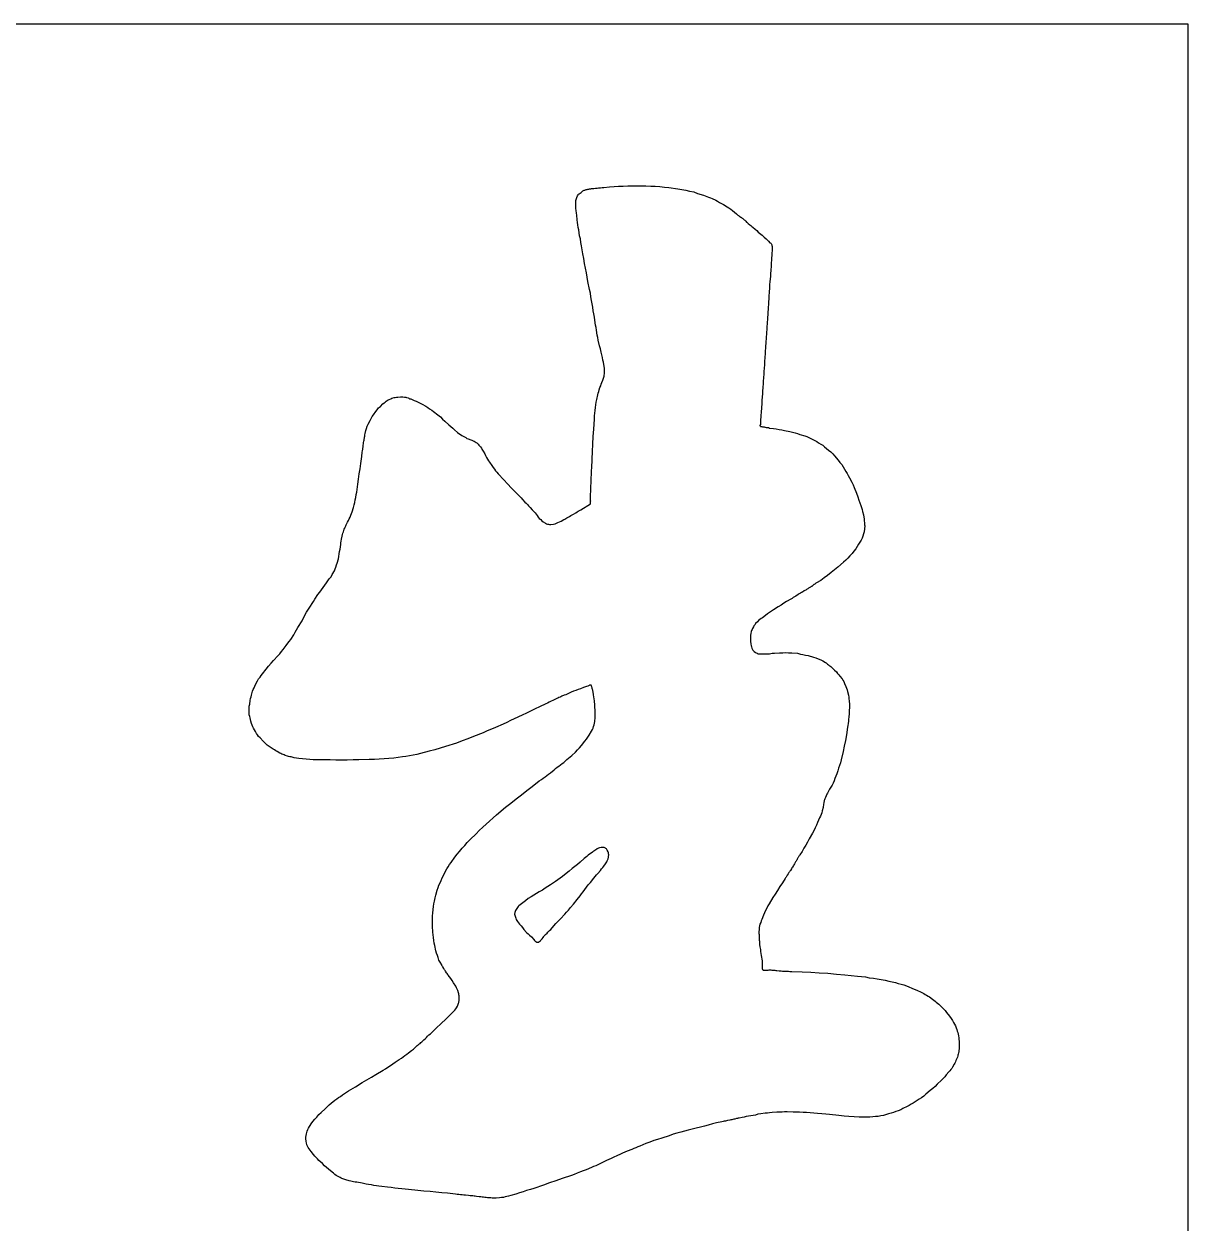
# Model space of a CAD drawing. Extents: x 0 to 5.1, y 0 to 11.
# Drawn here: x 2.559 to 5.118, y 8.387 to 11.024 of the extents above; entities that cross this region are included whole.
import ezdxf

# ---------------------------------------------------------------- set-up
doc = ezdxf.new("R2010")
doc.units = 0
doc.header["$MEASUREMENT"] = 0
doc.layers.get('0').update_dxf_attribs({"linetype": 'CONTINUOUS'})

msp = doc.modelspace()

# ---------------------------------------------------------------- linework, layer by layer
at = {"color": 88, "linetype": 'CONTINUOUS'}
for p, q in [((3.804166, 9.975816), (3.804166, 9.975058)), ((3.78294, 9.956101), (3.78294, 9.955343)), ((3.575232, 8.444885), (3.575232, 8.444127))]:
    msp.add_line(p, q, dxfattribs=at)
at = {"color": 7, "linetype": 'CONTINUOUS'}
msp.add_lwpolyline([(0, 0), (5.11811, 0), (5.11811, 11.023622), (0, 11.023622)], close=True, dxfattribs=at)
at = {"color": 88, "linetype": 'CONTINUOUS'}
for points in [[(3.804166, 9.975816), (3.804166, 9.978091), (3.804166, 9.980366), (3.804166, 9.98264), (3.804166, 9.984915), (3.804166, 9.986432), (3.804166, 9.99174), (3.804924, 9.994773), (3.804924, 9.997806), (3.804924, 10.000839), (3.804924, 10.003872), (3.804924, 10.006905), (3.804924, 10.009938), (3.805682, 10.012971), (3.805682, 10.019795), (3.805682, 10.023587), (3.805682, 10.028136), (3.80644, 10.031927), (3.80644, 10.035719), (3.80644, 10.03951), (3.80644, 10.043301), (3.807198, 10.047851), (3.807956, 10.067566), (3.808714, 10.084248), (3.809472, 10.100171), (3.81023, 10.116853), (3.811746, 10.133535), (3.813262, 10.155524), (3.813262, 10.162348), (3.81402, 10.168415), (3.814779, 10.174481), (3.815537, 10.180547), (3.816295, 10.186613), (3.817053, 10.192679), (3.818569, 10.198745), (3.820843, 10.208602), (3.821601, 10.212394), (3.823117, 10.216185), (3.823875, 10.219976), (3.825391, 10.224526), (3.826907, 10.228317), (3.827666, 10.232109), (3.829182, 10.2359), (3.831456, 10.241208), (3.832214, 10.243483), (3.832972, 10.244999), (3.83373, 10.247274), (3.834488, 10.249549), (3.834488, 10.251065), (3.835246, 10.255615), (3.835246, 10.258648), (3.835246, 10.261681), (3.835246, 10.263956), (3.835246, 10.266989), (3.83373, 10.27533), (3.832972, 10.280637), (3.831456, 10.285187), (3.830698, 10.290495), (3.827666, 10.302627), (3.826149, 10.309451), (3.824633, 10.316276), (3.821601, 10.329166), (3.820843, 10.334474), (3.819327, 10.339782), (3.817811, 10.351156), (3.817053, 10.356464), (3.815537, 10.361771), (3.814779, 10.367079), (3.813262, 10.379211), (3.811746, 10.386794), (3.81023, 10.393618), (3.809472, 10.401201), (3.80644, 10.416366), (3.804924, 10.423949), (3.804166, 10.43229), (3.80265, 10.439872), (3.798859, 10.458071), (3.797343, 10.46717), (3.795827, 10.477027), (3.791279, 10.4975), (3.789763, 10.508116), (3.787488, 10.518732), (3.784456, 10.536172), (3.78294, 10.543754), (3.782182, 10.551337), (3.780666, 10.558161), (3.77915, 10.571052), (3.777634, 10.57636), (3.776876, 10.582426), (3.776118, 10.587733), (3.77536, 10.593041), (3.774601, 10.603657), (3.773843, 10.608207), (3.773085, 10.613514), (3.772327, 10.618064), (3.772327, 10.623372), (3.772327, 10.630954), (3.772327, 10.633229), (3.772327, 10.635504), (3.773085, 10.637779), (3.773843, 10.640054), (3.774601, 10.642328), (3.776118, 10.64612), (3.777634, 10.648394), (3.778392, 10.649911), (3.779908, 10.650669), (3.781424, 10.652186), (3.783698, 10.653702), (3.78673, 10.655977), (3.787488, 10.656735), (3.789005, 10.657494), (3.790521, 10.658252), (3.792037, 10.658252), (3.795069, 10.659768), (3.797343, 10.659768), (3.798859, 10.660527), (3.801133, 10.660527), (3.80265, 10.661285), (3.804924, 10.661285), (3.80644, 10.662043), (3.811746, 10.662043), (3.815537, 10.662801), (3.819327, 10.662801), (3.822359, 10.66356), (3.826149, 10.66356), (3.82994, 10.664318), (3.83373, 10.664318), (3.846617, 10.665834), (3.856472, 10.666593), (3.866326, 10.667351), (3.876181, 10.667351), (3.886794, 10.668109), (3.896649, 10.668109), (3.906504, 10.668109), (3.926213, 10.668109), (3.936826, 10.667351), (3.946681, 10.667351), (3.957293, 10.666593), (3.967148, 10.665076), (3.977003, 10.664318), (3.996712, 10.661285), (4.005051, 10.659768), (4.014148, 10.658252), (4.022486, 10.655977), (4.031583, 10.654461), (4.039922, 10.651427), (4.052809, 10.647636), (4.056599, 10.64612), (4.060389, 10.644603), (4.06418, 10.643087), (4.06797, 10.64157), (4.07176, 10.640054), (4.080099, 10.636262), (4.083889, 10.633987), (4.088437, 10.631713), (4.092228, 10.629438), (4.096776, 10.627163), (4.105115, 10.621855), (4.108905, 10.61958), (4.112695, 10.616547), (4.116485, 10.613514), (4.121034, 10.610481), (4.125582, 10.60669), (4.12634, 10.605932), (4.127098, 10.605173), (4.127856, 10.604415), (4.128614, 10.603657), (4.130131, 10.602899), (4.130889, 10.60214), (4.131647, 10.601382), (4.132405, 10.601382), (4.133163, 10.600624), (4.134679, 10.599107), (4.135437, 10.598349), (4.136195, 10.598349), (4.137711, 10.596833), (4.139227, 10.596074), (4.139985, 10.595316), (4.140743, 10.594558), (4.141501, 10.5938), (4.142259, 10.593041), (4.143776, 10.592283), (4.144534, 10.591525), (4.145292, 10.590767), (4.14605, 10.590008), (4.147566, 10.588492), (4.149082, 10.587733), (4.150598, 10.586217), (4.151356, 10.585459), (4.155146, 10.582426), (4.156663, 10.580909), (4.158937, 10.578634), (4.161211, 10.577118), (4.166517, 10.572568), (4.170308, 10.569535), (4.17334, 10.566502), (4.178646, 10.561953), (4.181678, 10.559678), (4.183953, 10.557403), (4.186227, 10.555128), (4.190775, 10.551337), (4.192291, 10.54982), (4.194565, 10.547546), (4.196082, 10.546029), (4.199114, 10.542996), (4.20063, 10.542238), (4.201388, 10.541479), (4.202146, 10.539963), (4.202904, 10.538446), (4.202904, 10.53693), (4.202904, 10.536172), (4.203662, 10.535413), (4.203662, 10.531622), (4.203662, 10.530106), (4.203662, 10.527831), (4.203662, 10.525556), (4.202904, 10.520248), (4.202904, 10.517215), (4.202904, 10.514182), (4.202146, 10.510391), (4.202146, 10.503566), (4.201388, 10.499775), (4.201388, 10.495984), (4.201388, 10.492192), (4.20063, 10.481577), (4.199872, 10.475511), (4.199872, 10.469445), (4.199114, 10.457312), (4.198356, 10.451246), (4.198356, 10.44518), (4.197598, 10.433048), (4.19684, 10.426982), (4.19684, 10.421674), (4.196082, 10.411058), (4.196082, 10.406509), (4.195323, 10.401959), (4.195323, 10.39741), (4.194565, 10.389827), (4.194565, 10.386794), (4.194565, 10.383761), (4.193807, 10.37997), (4.193807, 10.373145), (4.193049, 10.370112), (4.193049, 10.366321), (4.192291, 10.357222), (4.192291, 10.351914), (4.191533, 10.346606), (4.191533, 10.341298), (4.190775, 10.336749), (4.190775, 10.331441), (4.190017, 10.326133), (4.190017, 10.321584), (4.189259, 10.316276), (4.189259, 10.310968), (4.188501, 10.30566), (4.188501, 10.300352), (4.188501, 10.296561), (4.187743, 10.293528), (4.187743, 10.289737), (4.186985, 10.282912), (4.186985, 10.279121), (4.186985, 10.27533), (4.186227, 10.26623), (4.185469, 10.260923), (4.185469, 10.255615), (4.184711, 10.244999), (4.183953, 10.239691), (4.183953, 10.234383), (4.183195, 10.223768), (4.182437, 10.217702), (4.182437, 10.212394), (4.181678, 10.202536), (4.18092, 10.197987), (4.18092, 10.193437), (4.18092, 10.188888), (4.180162, 10.180547), (4.180162, 10.177514), (4.179404, 10.173722), (4.179404, 10.169931), (4.178646, 10.163865), (4.178646, 10.160832), (4.178646, 10.158557), (4.177888, 10.155524), (4.177888, 10.150975), (4.177888, 10.149458), (4.177888, 10.147183), (4.177888, 10.145667), (4.177888, 10.142634), (4.17713, 10.141875), (4.17713, 10.141117), (4.17713, 10.140359), (4.177888, 10.139601), (4.177888, 10.138842), (4.178646, 10.138842), (4.179404, 10.138842), (4.180162, 10.138842), (4.18092, 10.138842), (4.182437, 10.138084), (4.183953, 10.138084), (4.185469, 10.138084), (4.186227, 10.138084), (4.187743, 10.137326), (4.188501, 10.137326), (4.190775, 10.136568), (4.193049, 10.136568), (4.194565, 10.136568), (4.196082, 10.136568), (4.197598, 10.135809), (4.199114, 10.135809), (4.206694, 10.135051), (4.212759, 10.134293), (4.219581, 10.132776), (4.224888, 10.132018), (4.230952, 10.130501), (4.243081, 10.128227), (4.248388, 10.12671), (4.254452, 10.125194), (4.259758, 10.123677), (4.265065, 10.121402), (4.275678, 10.118369), (4.280226, 10.116853), (4.284774, 10.114578), (4.288565, 10.113061), (4.293113, 10.110787), (4.30221, 10.106237), (4.306, 10.103204), (4.310548, 10.100171), (4.315097, 10.097896), (4.318887, 10.094105), (4.327984, 10.087281), (4.332532, 10.083489), (4.33708, 10.07894), (4.340871, 10.07439), (4.349209, 10.065291), (4.352999, 10.059983), (4.35679, 10.055434), (4.359822, 10.050126), (4.365886, 10.040268), (4.368919, 10.035719), (4.371193, 10.031169), (4.374225, 10.02662), (4.378773, 10.016762), (4.381806, 10.010696), (4.38408, 10.005388), (4.389386, 9.992498), (4.392418, 9.984915), (4.394693, 9.977333), (4.398483, 9.9652), (4.399999, 9.961409), (4.401515, 9.956859), (4.402273, 9.95231), (4.404547, 9.944727), (4.405305, 9.940178), (4.406064, 9.936386), (4.406064, 9.932595), (4.406822, 9.926529), (4.406822, 9.924254), (4.406822, 9.922738), (4.40758, 9.920463), (4.40758, 9.918188), (4.406822, 9.916672), (4.406822, 9.914397), (4.406064, 9.907572), (4.404547, 9.903023), (4.403031, 9.898473), (4.401515, 9.893924), (4.399241, 9.889374), (4.396967, 9.884825), (4.393935, 9.880275), (4.38787, 9.870418), (4.383322, 9.86511), (4.379532, 9.859802), (4.374983, 9.855252), (4.370435, 9.849945), (4.365886, 9.845395), (4.36058, 9.840845), (4.348451, 9.83023), (4.340871, 9.824164), (4.33329, 9.818098), (4.325709, 9.812031), (4.318129, 9.806724), (4.310548, 9.800658), (4.301452, 9.79535), (4.299935, 9.794591), (4.299177, 9.793833), (4.298419, 9.793075), (4.297661, 9.792317), (4.296145, 9.791558), (4.295387, 9.791558), (4.293113, 9.790042), (4.292355, 9.789284), (4.291597, 9.788525), (4.290839, 9.787767), (4.289323, 9.787767), (4.288565, 9.787009), (4.287807, 9.786251), (4.285532, 9.784734), (4.284016, 9.783976), (4.2825, 9.782459), (4.279468, 9.780943), (4.277952, 9.779426), (4.275678, 9.778668), (4.274161, 9.77791), (4.270371, 9.774877), (4.268097, 9.774118), (4.265823, 9.772602), (4.263549, 9.771085), (4.261275, 9.769569), (4.255968, 9.766536), (4.252936, 9.765019), (4.249904, 9.763503), (4.247629, 9.761228), (4.244597, 9.759711), (4.235501, 9.754404), (4.229436, 9.750612), (4.223372, 9.746821), (4.217307, 9.74303), (4.206694, 9.736205), (4.202146, 9.733172), (4.198356, 9.730139), (4.193807, 9.727106), (4.189259, 9.724073), (4.182437, 9.718765), (4.179404, 9.717249), (4.17713, 9.714974), (4.174098, 9.712699), (4.171824, 9.709666), (4.167275, 9.705875), (4.166517, 9.704358), (4.165001, 9.702842), (4.163485, 9.701325), (4.162727, 9.69905), (4.160453, 9.695259), (4.159695, 9.692984), (4.158179, 9.69071), (4.157421, 9.688435), (4.156663, 9.683885), (4.155904, 9.680852), (4.155904, 9.678577), (4.155904, 9.676303), (4.155904, 9.671753), (4.155904, 9.670236), (4.155904, 9.667962), (4.155904, 9.664929), (4.156663, 9.663412), (4.156663, 9.661137), (4.157421, 9.658104), (4.157421, 9.657346), (4.158179, 9.655829), (4.158179, 9.655071), (4.158937, 9.652038), (4.159695, 9.650522), (4.160453, 9.649005), (4.161211, 9.647489), (4.161969, 9.64673), (4.163485, 9.645214), (4.164243, 9.644456), (4.167275, 9.642181), (4.168791, 9.641423), (4.171066, 9.640664), (4.172582, 9.639906), (4.174856, 9.639906), (4.17713, 9.639906), (4.179404, 9.639906), (4.186985, 9.639906), (4.192291, 9.639906), (4.198356, 9.639906), (4.203662, 9.640664), (4.208969, 9.640664), (4.220339, 9.641423), (4.227162, 9.641423), (4.233984, 9.642181), (4.240049, 9.641423), (4.246871, 9.641423), (4.259758, 9.640664), (4.265823, 9.639148), (4.271129, 9.638389), (4.277194, 9.636873), (4.283258, 9.636115), (4.294629, 9.632323), (4.299935, 9.630807), (4.305242, 9.628532), (4.310548, 9.626257), (4.315097, 9.623982), (4.321161, 9.620191), (4.322677, 9.619433), (4.323435, 9.618675), (4.324951, 9.617916), (4.325709, 9.617158), (4.327984, 9.615642), (4.3295, 9.614125), (4.331016, 9.613367), (4.332532, 9.61185), (4.33329, 9.611092), (4.336322, 9.608059), (4.337838, 9.606542), (4.339354, 9.605026), (4.340871, 9.603509), (4.345419, 9.599718), (4.347693, 9.596685), (4.350725, 9.593652), (4.352999, 9.590619), (4.357548, 9.584553), (4.359064, 9.58152), (4.361338, 9.578487), (4.362854, 9.574695), (4.365886, 9.567871), (4.367403, 9.56408), (4.368919, 9.560288), (4.369677, 9.556497), (4.371951, 9.548915), (4.372709, 9.544365), (4.372709, 9.540574), (4.373467, 9.536024), (4.374225, 9.528441), (4.374225, 9.523892), (4.374225, 9.520101), (4.373467, 9.516309), (4.373467, 9.512518), (4.373467, 9.508727), (4.372709, 9.500386), (4.371951, 9.495836), (4.371951, 9.491287), (4.371193, 9.486737), (4.370435, 9.482187), (4.369677, 9.478396), (4.367403, 9.461714), (4.365128, 9.448824), (4.362096, 9.436692), (4.359822, 9.42456), (4.355274, 9.406361), (4.353758, 9.400295), (4.352241, 9.394229), (4.349967, 9.388163), (4.348451, 9.382097), (4.346177, 9.376031), (4.341629, 9.365415), (4.340113, 9.360107), (4.337838, 9.355558), (4.335564, 9.351008), (4.332532, 9.346459), (4.330258, 9.341909), (4.326467, 9.335085), (4.325709, 9.333568), (4.324193, 9.331293), (4.323435, 9.329777), (4.322677, 9.327502), (4.321161, 9.323711), (4.320403, 9.322194), (4.319645, 9.320678), (4.318887, 9.318403), (4.318129, 9.316886), (4.317371, 9.312337), (4.316613, 9.309304), (4.316613, 9.307029), (4.315855, 9.303996), (4.315855, 9.301721), (4.31358, 9.294897), (4.312822, 9.290347), (4.311306, 9.286556), (4.30979, 9.282765), (4.308274, 9.278973), (4.303726, 9.269116), (4.301452, 9.26305), (4.298419, 9.256984), (4.295387, 9.250918), (4.292355, 9.24561), (4.285532, 9.232719), (4.281742, 9.225895), (4.277952, 9.219071), (4.273403, 9.212246), (4.269613, 9.205422), (4.265065, 9.197839), (4.264307, 9.196323), (4.262791, 9.194806), (4.262033, 9.19329), (4.261275, 9.191773), (4.260516, 9.191015), (4.259, 9.187982), (4.258242, 9.186465), (4.257484, 9.185707), (4.256726, 9.184191), (4.25521, 9.182674), (4.254452, 9.181157), (4.252936, 9.178124), (4.25142, 9.17585), (4.250662, 9.174333), (4.248388, 9.170542), (4.246871, 9.169025), (4.246113, 9.166751), (4.243839, 9.163717), (4.243081, 9.162201), (4.242323, 9.160684), (4.240807, 9.159168), (4.240049, 9.157651), (4.239291, 9.156135), (4.237017, 9.153102), (4.236259, 9.151585), (4.235501, 9.150069), (4.234742, 9.148552), (4.233226, 9.147036), (4.232468, 9.145519), (4.226404, 9.13642), (4.221097, 9.128079), (4.215791, 9.119738), (4.210485, 9.111397), (4.205178, 9.103815), (4.197598, 9.090166), (4.194565, 9.085616), (4.192291, 9.080309), (4.189259, 9.075759), (4.186985, 9.070451), (4.184711, 9.065143), (4.18092, 9.056044), (4.179404, 9.053011), (4.178646, 9.04922), (4.17713, 9.045429), (4.176372, 9.041637), (4.175614, 9.037846), (4.175614, 9.032538), (4.175614, 9.03178), (4.174856, 9.030263), (4.174856, 9.029505), (4.174856, 9.027989), (4.174856, 9.024956), (4.175614, 9.022681), (4.175614, 9.021164), (4.175614, 9.018889), (4.175614, 9.01434), (4.175614, 9.012065), (4.175614, 9.010549), (4.176372, 9.008274), (4.176372, 9.000691), (4.17713, 8.995383), (4.177888, 8.990075), (4.177888, 8.985526), (4.179404, 8.976427), (4.180162, 8.972635), (4.18092, 8.968844), (4.181678, 8.965053), (4.181678, 8.960503), (4.181678, 8.954437), (4.181678, 8.952921), (4.181678, 8.952162), (4.181678, 8.950646), (4.181678, 8.949129), (4.181678, 8.947613), (4.182437, 8.946855), (4.182437, 8.946096), (4.183953, 8.94458), (4.184711, 8.94458), (4.185469, 8.94458), (4.186985, 8.94458), (4.187743, 8.94458), (4.189259, 8.94458), (4.190017, 8.94458), (4.191533, 8.94458), (4.195323, 8.94458), (4.197598, 8.945338), (4.20063, 8.945338), (4.202904, 8.94458), (4.205178, 8.94458), (4.207452, 8.94458), (4.209727, 8.94458), (4.212001, 8.943821), (4.214275, 8.943821), (4.219581, 8.943063), (4.223372, 8.943063), (4.226404, 8.942305), (4.230194, 8.942305), (4.233226, 8.942305), (4.236259, 8.942305), (4.240049, 8.942305), (4.243081, 8.941547), (4.246871, 8.941547), (4.269613, 8.940788), (4.288565, 8.94003), (4.307516, 8.938514), (4.326467, 8.937755), (4.345419, 8.935481), (4.363612, 8.933964), (4.39166, 8.930931), (4.399999, 8.930173), (4.409096, 8.929415), (4.417434, 8.927898), (4.426531, 8.92714), (4.43487, 8.925623), (4.443208, 8.924107), (4.452305, 8.92259), (4.460644, 8.920315), (4.475047, 8.917282), (4.481111, 8.915008), (4.487176, 8.913491), (4.49324, 8.911974), (4.499305, 8.9097), (4.504611, 8.907425), (4.510675, 8.90515), (4.515982, 8.902875), (4.522046, 8.900601), (4.531143, 8.896051), (4.534175, 8.894534), (4.537207, 8.893018), (4.54024, 8.890743), (4.543272, 8.889227), (4.547062, 8.886952), (4.550094, 8.885435), (4.556159, 8.880886), (4.559191, 8.878611), (4.562223, 8.876336), (4.564498, 8.874061), (4.56753, 8.871787), (4.570562, 8.869512), (4.576626, 8.863446), (4.580417, 8.859654), (4.584207, 8.855863), (4.587239, 8.851314), (4.594062, 8.842973), (4.597094, 8.838423), (4.600126, 8.833873), (4.6024, 8.829324), (4.606949, 8.821741), (4.608465, 8.81795), (4.609981, 8.814159), (4.610739, 8.810367), (4.612255, 8.807334), (4.613771, 8.799752), (4.614529, 8.79596), (4.614529, 8.792169), (4.615287, 8.788378), (4.615287, 8.783828), (4.615287, 8.777762), (4.615287, 8.775487), (4.615287, 8.773971), (4.615287, 8.771696), (4.614529, 8.767905), (4.614529, 8.76563), (4.614529, 8.764113), (4.613771, 8.762597), (4.613013, 8.759564), (4.612255, 8.757289), (4.612255, 8.755773), (4.611497, 8.753498), (4.609223, 8.748948), (4.607707, 8.745915), (4.606949, 8.742882), (4.605433, 8.739849), (4.603917, 8.737574), (4.600126, 8.731508), (4.59861, 8.728475), (4.596336, 8.7262), (4.59482, 8.723167), (4.592546, 8.720892), (4.586481, 8.714068), (4.583449, 8.710277), (4.579659, 8.706485), (4.575868, 8.702694), (4.566772, 8.693595), (4.562223, 8.689045), (4.556917, 8.684496), (4.551611, 8.679946), (4.541756, 8.671605), (4.537207, 8.667814), (4.531901, 8.664023), (4.527353, 8.66099), (4.518256, 8.654924), (4.513708, 8.651891), (4.509159, 8.649616), (4.505369, 8.647341), (4.500821, 8.645066), (4.490966, 8.640517), (4.486418, 8.637484), (4.481111, 8.635209), (4.475805, 8.633692), (4.470498, 8.631418), (4.465192, 8.629901), (4.459886, 8.628384), (4.448515, 8.625351), (4.44245, 8.624593), (4.437144, 8.623077), (4.431079, 8.623077), (4.425015, 8.622318), (4.418951, 8.62156), (4.412886, 8.62156), (4.395451, 8.62156), (4.38408, 8.622318), (4.372709, 8.623077), (4.362096, 8.623835), (4.350725, 8.625351), (4.330258, 8.626868), (4.321919, 8.627626), (4.312822, 8.628384), (4.303726, 8.629143), (4.295387, 8.629901), (4.279468, 8.631418), (4.271887, 8.631418), (4.264307, 8.632176), (4.256726, 8.632176), (4.249904, 8.632176), (4.237017, 8.632934), (4.230952, 8.632934), (4.225646, 8.632176), (4.219581, 8.632176), (4.214275, 8.632176), (4.203662, 8.631418), (4.198356, 8.630659), (4.193807, 8.629901), (4.188501, 8.629901), (4.178646, 8.628384), (4.172582, 8.627626), (4.167275, 8.62611), (4.161969, 8.625351), (4.152114, 8.623835), (4.146808, 8.623077), (4.142259, 8.62156), (4.137711, 8.620802), (4.131647, 8.619285), (4.129372, 8.619285), (4.127856, 8.618527), (4.125582, 8.618527), (4.121792, 8.617011), (4.119518, 8.617011), (4.117244, 8.616252), (4.114969, 8.615494), (4.112695, 8.615494), (4.111179, 8.614736), (4.105873, 8.613978), (4.103599, 8.613219), (4.101324, 8.612461), (4.098292, 8.612461), (4.096018, 8.611703), (4.092986, 8.610944), (4.081615, 8.60867), (4.072518, 8.606395), (4.063421, 8.60412), (4.055083, 8.601845), (4.045986, 8.599571), (4.036889, 8.597296), (4.019454, 8.592746), (4.011115, 8.590471), (4.002777, 8.588197), (3.994438, 8.585922), (3.9861, 8.583647), (3.977761, 8.580614), (3.961084, 8.575306), (3.951987, 8.572273), (3.943648, 8.569998), (3.93531, 8.566207), (3.926213, 8.563174), (3.913326, 8.557866), (3.908778, 8.55635), (3.904229, 8.554075), (3.899681, 8.552558), (3.895133, 8.550284), (3.885278, 8.546492), (3.879971, 8.544217), (3.874665, 8.541943), (3.869359, 8.539668), (3.864052, 8.537393), (3.854198, 8.532843), (3.849649, 8.530569), (3.845101, 8.528294), (3.839794, 8.526019), (3.830698, 8.52147), (3.826149, 8.519195), (3.820843, 8.51692), (3.816295, 8.514645), (3.810988, 8.513129), (3.80644, 8.510854), (3.795069, 8.505546), (3.788247, 8.503271), (3.782182, 8.500996), (3.77536, 8.497963), (3.768537, 8.495689), (3.762473, 8.493414), (3.742005, 8.486589), (3.72836, 8.481282), (3.714715, 8.476732), (3.70107, 8.472183), (3.679844, 8.4646), (3.672264, 8.462325), (3.663925, 8.46005), (3.656344, 8.457017), (3.648764, 8.454742), (3.640425, 8.452468), (3.629054, 8.449435), (3.624506, 8.447918), (3.620716, 8.44716), (3.616925, 8.446402), (3.613135, 8.444885), (3.608587, 8.444885), (3.604797, 8.444127), (3.597216, 8.443369), (3.594184, 8.443369), (3.591152, 8.443369), (3.588119, 8.443369), (3.585087, 8.444127), (3.581297, 8.444127), (3.578265, 8.444127), (3.575232, 8.444885)], [(3.575232, 8.444885), (3.5722, 8.444885), (3.569168, 8.445643), (3.566136, 8.445643), (3.563103, 8.446402), (3.560071, 8.446402), (3.554007, 8.44716), (3.550974, 8.447918), (3.5487, 8.447918), (3.545668, 8.448676), (3.542636, 8.448676), (3.539604, 8.448676), (3.536571, 8.449435), (3.529749, 8.450193), (3.525959, 8.450193), (3.522168, 8.450951), (3.518378, 8.450951), (3.515346, 8.451709), (3.511555, 8.451709), (3.507765, 8.452468), (3.49033, 8.453984), (3.477443, 8.454742), (3.464556, 8.456259), (3.451669, 8.457776), (3.438024, 8.458534), (3.425137, 8.46005), (3.404669, 8.462325), (3.397089, 8.463083), (3.389508, 8.463842), (3.381928, 8.4646), (3.374347, 8.465358), (3.366008, 8.466875), (3.358428, 8.467633), (3.345541, 8.469149), (3.339476, 8.469908), (3.33417, 8.470666), (3.328106, 8.471424), (3.322799, 8.472941), (3.316735, 8.473699), (3.311428, 8.474457), (3.302332, 8.475974), (3.298541, 8.476732), (3.294751, 8.47749), (3.290961, 8.478249), (3.28717, 8.478249), (3.28338, 8.479007), (3.277316, 8.480523), (3.274283, 8.481282), (3.272009, 8.48204), (3.268977, 8.482798), (3.266703, 8.483556), (3.262154, 8.485073), (3.25988, 8.485831), (3.257606, 8.486589), (3.25609, 8.487348), (3.253816, 8.488864), (3.248509, 8.491897), (3.245477, 8.493414), (3.242445, 8.495689), (3.239413, 8.497963), (3.236381, 8.500238), (3.2288, 8.507063), (3.224252, 8.510854), (3.219703, 8.514645), (3.215155, 8.519195), (3.207574, 8.526019), (3.204542, 8.52981), (3.20151, 8.532843), (3.198478, 8.535877), (3.195445, 8.539668), (3.190139, 8.545734), (3.187865, 8.548767), (3.186349, 8.5518), (3.184075, 8.554833), (3.182558, 8.557866), (3.181042, 8.560899), (3.180284, 8.56469), (3.179526, 8.567724), (3.178768, 8.574548), (3.178768, 8.577581), (3.179526, 8.581372), (3.180284, 8.584405), (3.181042, 8.587438), (3.1818, 8.590471), (3.183316, 8.594263), (3.184833, 8.597296), (3.190139, 8.606395), (3.193929, 8.611703), (3.198478, 8.617011), (3.203026, 8.62156), (3.207574, 8.626868), (3.212123, 8.631418), (3.221219, 8.639758), (3.225768, 8.644308), (3.230316, 8.648099), (3.234106, 8.651891), (3.242445, 8.658715), (3.246993, 8.661748), (3.250784, 8.664781), (3.254574, 8.667056), (3.259122, 8.670089), (3.268219, 8.676155), (3.272767, 8.679188), (3.277316, 8.682221), (3.282622, 8.685254), (3.287928, 8.688287), (3.302332, 8.697386), (3.312944, 8.703452), (3.322799, 8.709519), (3.332654, 8.714826), (3.348573, 8.724684), (3.353879, 8.727717), (3.359186, 8.731508), (3.364492, 8.734541), (3.369799, 8.738332), (3.375105, 8.742124), (3.384202, 8.74819), (3.38875, 8.751223), (3.39254, 8.754256), (3.396331, 8.756531), (3.400879, 8.759564), (3.404669, 8.762597), (3.410734, 8.767905), (3.413008, 8.769421), (3.415282, 8.770938), (3.417556, 8.773213), (3.419072, 8.774729), (3.423621, 8.77852), (3.425895, 8.780037), (3.427411, 8.781553), (3.429685, 8.78307), (3.431201, 8.785345), (3.433476, 8.786861), (3.438024, 8.791411), (3.441056, 8.793686), (3.444088, 8.796719), (3.446363, 8.798993), (3.449395, 8.802026), (3.452427, 8.804301), (3.465314, 8.817192), (3.475927, 8.827049), (3.48654, 8.836907), (3.499427, 8.849797), (3.501701, 8.852072), (3.503975, 8.854347), (3.506249, 8.856621), (3.508523, 8.859654), (3.510039, 8.861929), (3.512314, 8.864962), (3.51383, 8.869512), (3.514588, 8.871787), (3.515346, 8.873303), (3.515346, 8.875578), (3.516104, 8.877094), (3.516104, 8.879369), (3.516104, 8.881644), (3.516104, 8.885435), (3.516104, 8.88771), (3.515346, 8.889985), (3.515346, 8.89226), (3.514588, 8.894534), (3.513072, 8.899842), (3.511555, 8.902875), (3.510039, 8.905908), (3.508523, 8.908941), (3.503217, 8.916524), (3.500185, 8.921832), (3.497152, 8.926381), (3.491846, 8.933206), (3.491088, 8.934722), (3.489572, 8.936997), (3.488056, 8.938514), (3.485782, 8.942305), (3.485023, 8.943821), (3.483507, 8.945338), (3.482749, 8.946855), (3.481991, 8.948371), (3.479717, 8.951404), (3.478959, 8.952162), (3.478201, 8.953679), (3.477443, 8.954437), (3.477443, 8.955954), (3.473653, 8.96202), (3.471378, 8.966569), (3.469862, 8.971877), (3.468346, 8.976427), (3.466072, 8.981735), (3.464556, 8.987042), (3.462282, 8.998416), (3.460766, 9.003724), (3.460008, 9.00979), (3.459249, 9.015856), (3.458491, 9.021922), (3.457733, 9.027989), (3.456975, 9.040879), (3.456975, 9.048462), (3.456975, 9.056044), (3.456975, 9.062869), (3.457733, 9.070451), (3.459249, 9.0841), (3.460008, 9.090166), (3.461524, 9.096232), (3.46304, 9.103056), (3.464556, 9.109123), (3.467588, 9.120497), (3.469862, 9.125804), (3.471378, 9.131112), (3.473653, 9.13642), (3.475927, 9.141728), (3.478201, 9.147036), (3.483507, 9.156893), (3.485782, 9.162201), (3.488814, 9.166751), (3.491846, 9.1713), (3.494878, 9.176608), (3.49791, 9.181157), (3.506249, 9.192531), (3.511555, 9.199356), (3.516862, 9.205422), (3.522168, 9.212246), (3.528233, 9.218312), (3.533539, 9.225137), (3.539604, 9.231203), (3.553249, 9.244093), (3.560071, 9.251676), (3.567652, 9.2585), (3.575232, 9.265325), (3.582813, 9.272149), (3.590393, 9.278973), (3.597974, 9.285798), (3.617684, 9.302479), (3.629054, 9.311579), (3.641183, 9.320678), (3.652554, 9.329777), (3.664683, 9.338876), (3.676054, 9.347975), (3.691973, 9.360107), (3.696522, 9.36314), (3.700312, 9.366173), (3.70486, 9.369206), (3.70865, 9.37224), (3.712441, 9.375273), (3.716231, 9.378306), (3.72457, 9.384372), (3.727602, 9.387405), (3.731392, 9.390438), (3.735182, 9.392713), (3.738215, 9.395746), (3.742005, 9.398779), (3.745795, 9.401053), (3.752618, 9.40712), (3.756408, 9.410153), (3.75944, 9.413186), (3.763231, 9.416219), (3.771569, 9.423801), (3.776118, 9.428351), (3.780666, 9.4329), (3.784456, 9.438208), (3.792037, 9.447307), (3.795827, 9.451857), (3.798859, 9.456407), (3.801892, 9.460956), (3.80644, 9.469297), (3.808714, 9.473088), (3.81023, 9.476121), (3.810988, 9.479913), (3.812504, 9.483704), (3.81402, 9.490528), (3.81402, 9.493561), (3.814779, 9.496594), (3.814779, 9.499628), (3.814779, 9.503419), (3.814779, 9.51176), (3.814779, 9.516309), (3.81402, 9.521617), (3.81402, 9.526925), (3.813262, 9.536024), (3.812504, 9.540574), (3.811746, 9.545123), (3.810988, 9.549673), (3.81023, 9.555739), (3.809472, 9.557255), (3.809472, 9.558772), (3.809472, 9.55953), (3.808714, 9.561047), (3.807956, 9.563322), (3.807956, 9.56408), (3.807956, 9.564838), (3.807198, 9.566355), (3.807198, 9.567113), (3.80644, 9.568629), (3.80644, 9.568629), (3.80644, 9.569388), (3.80644, 9.569388), (3.80644, 9.570146), (3.805682, 9.570146), (3.805682, 9.570904), (3.804924, 9.570904), (3.804166, 9.570904), (3.803408, 9.570904), (3.80265, 9.570904), (3.801892, 9.570146), (3.798859, 9.568629), (3.795827, 9.567871), (3.793553, 9.567113), (3.791279, 9.566355), (3.789005, 9.565596), (3.782182, 9.562563), (3.777634, 9.561047), (3.772327, 9.558772), (3.767021, 9.557255), (3.761714, 9.554981), (3.753376, 9.551189), (3.750344, 9.549673), (3.746553, 9.548915), (3.741247, 9.54664), (3.738973, 9.545123), (3.737457, 9.544365), (3.735182, 9.543607), (3.732908, 9.54209), (3.730634, 9.541332), (3.72457, 9.538299), (3.721537, 9.536782), (3.717747, 9.535266), (3.713957, 9.532991), (3.710167, 9.531475), (3.706376, 9.529958), (3.692731, 9.523134), (3.682876, 9.518584), (3.67378, 9.514034), (3.663925, 9.509485), (3.65407, 9.504935), (3.636635, 9.496594), (3.628296, 9.492803), (3.620716, 9.489012), (3.612377, 9.485221), (3.5957, 9.477638), (3.586603, 9.473847), (3.577506, 9.470055), (3.56841, 9.466264), (3.547184, 9.457923), (3.535055, 9.452615), (3.522168, 9.448066), (3.510039, 9.443516), (3.485782, 9.435934), (3.473653, 9.432142), (3.462282, 9.428351), (3.450153, 9.425318), (3.430443, 9.420768), (3.422863, 9.418493), (3.414524, 9.416977), (3.406944, 9.41546), (3.398605, 9.413944), (3.391024, 9.413186), (3.372073, 9.410153), (3.36146, 9.409394), (3.350847, 9.408636), (3.340234, 9.407878), (3.329622, 9.40712), (3.318251, 9.40712), (3.295509, 9.406361), (3.282622, 9.406361), (3.269735, 9.405603), (3.256848, 9.405603), (3.244719, 9.405603), (3.231832, 9.406361), (3.210607, 9.406361), (3.203026, 9.406361), (3.194687, 9.406361), (3.187107, 9.40712), (3.179526, 9.407878), (3.171188, 9.408636), (3.163607, 9.409394), (3.152994, 9.410911), (3.15072, 9.411669), (3.148446, 9.412427), (3.146172, 9.413186), (3.143139, 9.413186), (3.140865, 9.413944), (3.138591, 9.414702), (3.133285, 9.416219), (3.131011, 9.417735), (3.128736, 9.418493), (3.125704, 9.419252), (3.12343, 9.420768), (3.121156, 9.421527), (3.115849, 9.42456), (3.112817, 9.426076), (3.109785, 9.428351), (3.106753, 9.429867), (3.098414, 9.435934), (3.093866, 9.438967), (3.089317, 9.443516), (3.084769, 9.447307), (3.077946, 9.45489), (3.074914, 9.457923), (3.07264, 9.461714), (3.070366, 9.464747), (3.068092, 9.468539), (3.063543, 9.476121), (3.062027, 9.479154), (3.060511, 9.482946), (3.058995, 9.486737), (3.057479, 9.491287), (3.055963, 9.498869), (3.055205, 9.501902), (3.054447, 9.505694), (3.054447, 9.509485), (3.054447, 9.517068), (3.054447, 9.520859), (3.054447, 9.52465), (3.055205, 9.5292), (3.055963, 9.536782), (3.056721, 9.541332), (3.058237, 9.545123), (3.058995, 9.548915), (3.061269, 9.557255), (3.062785, 9.561047), (3.065059, 9.564838), (3.066576, 9.568629), (3.068092, 9.572421), (3.07264, 9.580003), (3.074914, 9.584553), (3.077946, 9.588344), (3.080221, 9.592135), (3.083253, 9.595927), (3.091592, 9.605784), (3.096898, 9.612609), (3.102204, 9.618675), (3.107511, 9.624741), (3.117365, 9.635356), (3.121156, 9.639906), (3.124946, 9.644456), (3.128736, 9.649005), (3.135559, 9.658104), (3.139349, 9.662654), (3.142381, 9.666445), (3.145414, 9.670995), (3.152236, 9.68161), (3.155268, 9.686918), (3.158301, 9.692226), (3.161333, 9.697534), (3.17043, 9.711941), (3.174978, 9.721798), (3.180284, 9.730897), (3.188623, 9.744546), (3.192413, 9.749854), (3.195445, 9.754404), (3.198478, 9.759711), (3.2053, 9.769569), (3.20909, 9.774877), (3.212881, 9.780184), (3.216671, 9.785492), (3.224252, 9.79535), (3.227284, 9.799899), (3.230316, 9.804449), (3.234106, 9.808998), (3.236381, 9.813548), (3.241687, 9.821889), (3.243203, 9.826438), (3.244719, 9.83023), (3.246235, 9.834779), (3.247751, 9.838571), (3.250784, 9.848428), (3.251542, 9.853736), (3.2523, 9.859044), (3.253058, 9.864352), (3.253816, 9.869659), (3.255332, 9.879517), (3.255332, 9.883308), (3.25609, 9.887099), (3.256848, 9.891649), (3.258364, 9.898473), (3.259122, 9.901506), (3.25988, 9.904539), (3.261396, 9.907572), (3.262913, 9.913639), (3.264429, 9.915913), (3.265187, 9.918188), (3.266703, 9.920463), (3.267461, 9.922738), (3.270493, 9.928804), (3.272767, 9.932595), (3.274283, 9.936386), (3.2758, 9.940178), (3.277316, 9.943969), (3.278832, 9.94776), (3.280348, 9.951552), (3.28338, 9.961409), (3.284896, 9.966717), (3.286412, 9.972025), (3.28717, 9.978091), (3.288687, 9.983399), (3.289445, 9.989465), (3.290961, 9.994773), (3.293235, 10.012213), (3.294751, 10.023587), (3.296267, 10.03496), (3.297783, 10.046334), (3.299299, 10.057708), (3.301573, 10.072874), (3.301573, 10.075907), (3.302332, 10.079698), (3.302332, 10.082731), (3.30309, 10.085764), (3.303848, 10.089555), (3.304606, 10.095621), (3.304606, 10.097896), (3.305364, 10.100929), (3.305364, 10.103962), (3.306122, 10.106995), (3.30688, 10.10927), (3.307638, 10.115336), (3.308396, 10.117611), (3.308396, 10.120644), (3.309154, 10.123677), (3.31067, 10.130501), (3.312186, 10.135051), (3.313702, 10.139601), (3.315977, 10.14415), (3.319767, 10.152491), (3.322041, 10.157041), (3.324315, 10.160832), (3.327347, 10.164623), (3.332654, 10.172206), (3.335686, 10.175997), (3.338718, 10.179789), (3.342509, 10.182822), (3.347815, 10.188888), (3.350847, 10.191162), (3.353121, 10.192679), (3.355396, 10.194954), (3.359944, 10.197987), (3.362218, 10.198745), (3.36525, 10.200262), (3.367525, 10.20102), (3.372831, 10.202536), (3.375105, 10.202536), (3.378137, 10.203295), (3.38117, 10.203295), (3.386476, 10.204053), (3.389508, 10.204053), (3.391782, 10.204053), (3.395573, 10.203295), (3.397089, 10.203295), (3.398605, 10.203295), (3.400121, 10.202536), (3.403911, 10.201778), (3.405427, 10.20102), (3.406944, 10.200262), (3.409218, 10.200262), (3.410734, 10.199503), (3.416798, 10.19647), (3.421347, 10.194954), (3.425895, 10.192679), (3.429685, 10.190404), (3.434234, 10.188129), (3.442572, 10.18358), (3.447121, 10.180547), (3.450911, 10.178272), (3.455459, 10.175239), (3.459249, 10.172206), (3.469104, 10.164623), (3.474411, 10.160074), (3.478959, 10.155524), (3.484265, 10.150975), (3.493362, 10.142634), (3.497152, 10.138842), (3.501701, 10.135809), (3.505491, 10.132018), (3.512314, 10.125952), (3.515346, 10.123677), (3.518378, 10.121402), (3.52141, 10.119128), (3.527475, 10.116095), (3.530507, 10.114578), (3.532781, 10.113061), (3.535813, 10.112303), (3.54112, 10.110028), (3.543394, 10.10927), (3.546426, 10.107754), (3.5487, 10.106995), (3.553249, 10.103962), (3.554765, 10.103204), (3.556281, 10.101688), (3.557797, 10.100171), (3.559313, 10.097896), (3.562345, 10.094105), (3.56462, 10.09183), (3.565378, 10.089555), (3.566894, 10.087281), (3.56841, 10.085006), (3.5722, 10.07894), (3.573716, 10.075148), (3.57599, 10.071357), (3.578265, 10.067566), (3.580539, 10.063774), (3.582813, 10.060741), (3.587361, 10.053159), (3.590393, 10.049367), (3.593426, 10.045576), (3.5957, 10.041785), (3.598732, 10.038752), (3.601764, 10.03496), (3.613893, 10.02207), (3.622232, 10.012971), (3.630571, 10.003872), (3.642699, 9.99174), (3.645732, 9.988706), (3.648764, 9.985673), (3.651796, 9.98264), (3.654828, 9.978849), (3.660135, 9.972783), (3.663167, 9.970508), (3.666199, 9.967475), (3.668473, 9.964442), (3.671506, 9.961409), (3.676054, 9.956101), (3.678328, 9.953826), (3.680602, 9.951552), (3.682876, 9.949277), (3.687425, 9.943211), (3.689699, 9.940178), (3.691973, 9.937145), (3.695005, 9.93487), (3.69728, 9.931837), (3.700312, 9.929562), (3.705618, 9.926529), (3.707892, 9.925012), (3.710167, 9.924254), (3.712441, 9.924254), (3.714715, 9.923496), (3.716989, 9.923496), (3.723054, 9.924254), (3.726844, 9.925012), (3.729876, 9.926529), (3.732908, 9.928046), (3.736699, 9.929562), (3.739731, 9.931079), (3.745795, 9.93487), (3.748069, 9.935628), (3.750344, 9.937145), (3.752618, 9.938661), (3.758682, 9.941694), (3.760956, 9.943211), (3.763989, 9.944727), (3.767021, 9.946244), (3.772327, 9.949277), (3.77536, 9.951552), (3.777634, 9.953068), (3.780666, 9.954585), (3.78294, 9.956101)], [(3.78294, 9.956101), (3.804166, 9.968992), (3.804166, 9.975816)], [(3.694247, 9.00979), (3.695005, 9.010549), (3.695763, 9.011307), (3.69728, 9.012823), (3.698038, 9.013582), (3.700312, 9.015856), (3.701828, 9.018131), (3.702586, 9.019648), (3.704102, 9.021164), (3.705618, 9.022681), (3.709409, 9.025714), (3.710925, 9.027989), (3.713199, 9.030263), (3.714715, 9.03178), (3.716989, 9.034055), (3.723812, 9.041637), (3.72836, 9.046945), (3.733666, 9.052253), (3.738215, 9.057561), (3.748069, 9.067418), (3.75186, 9.071968), (3.756408, 9.076517), (3.760198, 9.081825), (3.767021, 9.089408), (3.770053, 9.093199), (3.772327, 9.096232), (3.77536, 9.100023), (3.781424, 9.107606), (3.784456, 9.112156), (3.788247, 9.116705), (3.795827, 9.126563), (3.799617, 9.13187), (3.804166, 9.137178), (3.811746, 9.146277), (3.814779, 9.150069), (3.817811, 9.15386), (3.820843, 9.156893), (3.826149, 9.163717), (3.828424, 9.166751), (3.831456, 9.169784), (3.83373, 9.172817), (3.83752, 9.178124), (3.839036, 9.180399), (3.840552, 9.182674), (3.841311, 9.184949), (3.843585, 9.18874), (3.843585, 9.190257), (3.844343, 9.191773), (3.844343, 9.194048), (3.845101, 9.197839), (3.844343, 9.200114), (3.844343, 9.202389), (3.843585, 9.204664), (3.841311, 9.208455), (3.840552, 9.209213), (3.839794, 9.21073), (3.838278, 9.211488), (3.83752, 9.212246), (3.834488, 9.213763), (3.832972, 9.213763), (3.831456, 9.213763), (3.82994, 9.213763), (3.827666, 9.213763), (3.824633, 9.213004), (3.822359, 9.212246), (3.820843, 9.211488), (3.819327, 9.21073), (3.815537, 9.208455), (3.813262, 9.207697), (3.811746, 9.20618), (3.809472, 9.204664), (3.807956, 9.203147), (3.80265, 9.199356), (3.799617, 9.197081), (3.796585, 9.194048), (3.793553, 9.191773), (3.790521, 9.189498), (3.781424, 9.181916), (3.776118, 9.176608), (3.770053, 9.172058), (3.763989, 9.167509), (3.757924, 9.162201), (3.747311, 9.15386), (3.742763, 9.150069), (3.737457, 9.146277), (3.732908, 9.143244), (3.727602, 9.139453), (3.716231, 9.13187), (3.710925, 9.128079), (3.70486, 9.124288), (3.698796, 9.120497), (3.691973, 9.116705), (3.679844, 9.109123), (3.67378, 9.105331), (3.667715, 9.10154), (3.661651, 9.09699), (3.655586, 9.092441), (3.647248, 9.085616), (3.645732, 9.0841), (3.644216, 9.081825), (3.642699, 9.07955), (3.641183, 9.078034), (3.639667, 9.075759), (3.638909, 9.073484), (3.638151, 9.071209), (3.637393, 9.067418), (3.638151, 9.065143), (3.638909, 9.062869), (3.639667, 9.060594), (3.640425, 9.058319), (3.641183, 9.056044), (3.642699, 9.053769), (3.644216, 9.051495), (3.648764, 9.045429), (3.651796, 9.041637), (3.654828, 9.037846), (3.657861, 9.034055), (3.663925, 9.02723), (3.667715, 9.024197), (3.670748, 9.021164), (3.674538, 9.017373), (3.679844, 9.012065), (3.68136, 9.00979), (3.682876, 9.008274), (3.684393, 9.007515), (3.686667, 9.005999), (3.688183, 9.005999), (3.690457, 9.005999), (3.690457, 9.005999), (3.690457, 9.005999), (3.690457, 9.005999), (3.691215, 9.005999), (3.691215, 9.005999), (3.691973, 9.006757), (3.691973, 9.006757), (3.691973, 9.007515), (3.692731, 9.007515), (3.693489, 9.008274), (3.694247, 9.009032), (3.694247, 9.00979), (3.694247, 9.00979), (3.694247, 9.00979)]]:
    msp.add_lwpolyline(points, dxfattribs=at)

doc.saveas('drawing.dxf')
